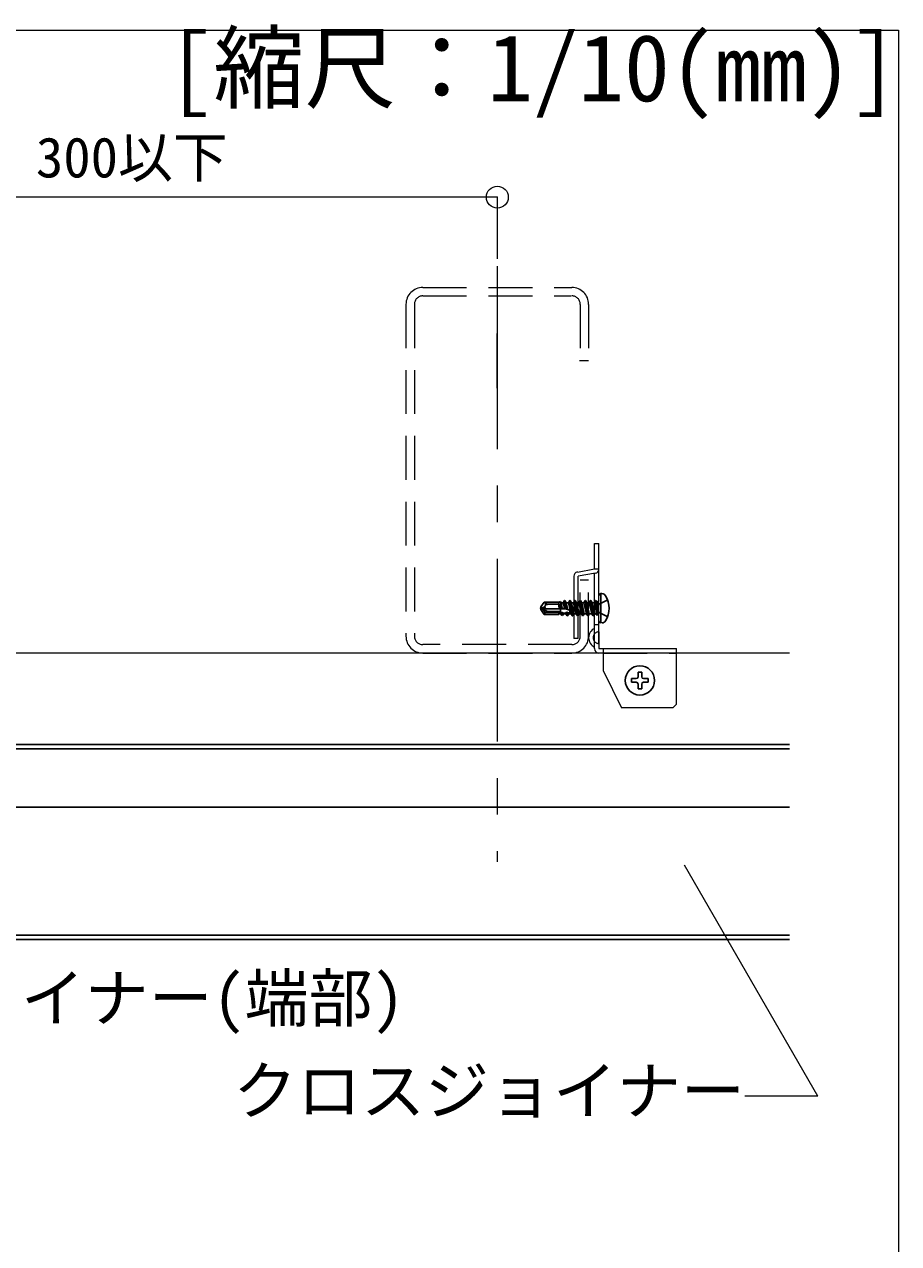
# Model space of a CAD drawing. Units: millimetres, scale not verified. Extents: x -5334 to 1950, y -1347 to 20312.
# Drawn here: x 495.8 to 735, y -821.8 to -488.3 of the extents above; entities that cross this region are included whole.
import ezdxf
from ezdxf.enums import TextEntityAlignment as Align

# ---------------------------------------------------------------- set-up
doc = ezdxf.new("R2010")
doc.units = ezdxf.units.MM
doc.header["$LTSCALE"] = 10
doc.header["$PDMODE"] = 32
doc.header["$PDSIZE"] = 6
for name, pattern in [('CHAIN1', [8, 5, -1, 1, -1]), ('DASHED1', [1.8, 1.2, -0.6]), ('LONG_DASHED1', [7, 6, -1])]:
    doc.linetypes.add(name, pattern=pattern)
for name, color, linetype, lineweight in [('4-0_中心線', 4, 'CHAIN1', 9), ('4-1_吊り材', 7, 'Continuous', 18), ('4-3_野縁', 2, 'Continuous', 25), ('4-5_寸法', 4, 'Continuous', 9), ('4-6_文字', 7, 'Continuous', 18), ('4-9_躯体他', 4, 'Continuous', 9), ('4-B_補強金具・金具・その他', 3, 'Continuous', 18), ('4-C_ビス・アンカーボルト・強調図形', 2, 'Continuous', 25), ('F-3_野縁', 3, 'Continuous', 18), ('F-6_文字', 7, 'Continuous', 18)]:
    doc.layers.add(name, color=color, linetype=linetype, lineweight=lineweight)
doc.styles.add('ＭＳ ゴシック', font='')
doc.styles.get('ＭＳ ゴシック').set_extended_font_data('MS Gothic')

msp = doc.modelspace()

# ---------------------------------------------------------------- linework, layer by layer
at = {"layer": '4-0_中心線'}
msp.add_line((625.18, -554.46), (625.18, -717.36), dxfattribs=at)
at = {"layer": '4-1_吊り材'}
for p, q in [((705.18, -660.26), (425.18, -660.26)), ((705.18, -685.26), (425.18, -685.26))]:
    msp.add_line(p, q, dxfattribs=at)
at = {"layer": '4-3_野縁'}
for p, q in [((705.18, -685.26), (455.18, -685.26)), ((705.18, -686.46), (455.18, -686.46)), ((455.18, -702.46), (705.18, -702.46)), ((705.18, -737.46), (450.68, -737.46)), ((705.18, -738.66), (450.68, -738.66))]:
    msp.add_line(p, q, dxfattribs=at)
at = {"layer": '4-5_寸法'}
for p, q in [((625.18, -535.53), (425.18, -535.53)), ((625.18, -535.53), (625.18, -552.41)), ((625.18, -587.83), (625.18, -572.81))]:
    msp.add_line(p, q, dxfattribs=at)
at = {"layer": '4-5_寸法', "color": 7}
msp.add_point((625.18, -535.53), dxfattribs=at)
at = {"layer": '4-6_文字'}
for q in [(676.43, -718.32), (692.9, -781.48)]:
    msp.add_line((712.9, -781.48), q, dxfattribs=at)
at = {"layer": '4-9_躯体他', "linetype": 'DASHED1'}
for p, q in [((604.78, -560.26), (645.58, -560.26)), ((604.78, -562.56), (645.38, -562.56)), ((600.18, -564.86), (600.18, -655.66)), ((602.48, -564.86), (602.48, -655.66)), ((647.88, -564.86), (647.88, -580.26)), ((650.18, -564.86), (650.18, -580.26)), ((647.68, -580.26), (650.18, -580.26)), ((647.88, -655.66), (647.88, -640.26)), ((647.88, -640.26), (650.18, -640.26)), ((650.18, -655.66), (650.18, -640.26)), ((645.58, -657.96), (604.78, -657.96)), ((604.78, -660.26), (645.58, -660.26))]:
    msp.add_line(p, q, dxfattribs=at)
for centre, radius, start, end in [((604.78, -564.86), 4.6, 90, 180), ((645.58, -564.86), 4.6, 0, 90), ((604.78, -564.86), 2.3, 90, 180), ((645.58, -564.86), 2.3, 0, 90), ((604.78, -655.66), 4.6, 180, 270), ((604.78, -655.66), 2.3, 180, 270), ((645.58, -655.66), 4.6, 270, 0), ((645.58, -655.66), 2.3, 270, 0)]:
    msp.add_arc(centre, radius, start, end, dxfattribs=at)
at = {"layer": '4-B_補強金具・金具・その他'}
for p, q in [((651.8, -630.26), (653, -630.26)), ((653, -657.66), (653, -630.26)), ((646.1, -639.27), (646.1, -656.26)), ((652.01, -638.44), (647.3, -639.27)), ((647.3, -656.26), (647.3, -639.27)), ((651.8, -658.61), (651.8, -638.48)), ((647.3, -656.26), (646.1, -656.26)), ((653, -654.46), (653, -657.66)), ((651.8, -659.06), (651.8, -658.61)), ((654.2, -660.26), (653, -660.26)), ((654.2, -665.26), (654.2, -659.06)), ((674.2, -674.26), (674.2, -659.06)), ((654.2, -665.26), (659.2, -675.26)), ((673.2, -675.26), (659.2, -675.26)), ((674.2, -674.26), (673.2, -675.26))]:
    msp.add_line(p, q, dxfattribs=at)
at = {"layer": '4-B_補強金具・金具・その他', "linetype": 'DASHED1'}
for p, q in [((651.8, -637.26), (653, -637.26)), ((653, -648.01), (651.8, -648.01)), ((653, -652.51), (651.8, -652.51)), ((654.2, -660.26), (674.2, -660.26))]:
    msp.add_line(p, q, dxfattribs=at)
at = {"layer": '4-B_補強金具・金具・その他'}
for points in [[(647.09, -638.09), (651.8, -637.26), (651.8, -630.26)], [(653, -657.66), (653, -659.06), (674.2, -659.06)]]:
    msp.add_lwpolyline(points, dxfattribs=at)
for centre, radius, start, end in [((647.3, -639.27), 1.2, 99.9506, 180), ((651.8, -637.26), 1.2, 279.9506, 0), ((653, -656.06), 2.82, 115.209, 244.791), ((653, -659.06), 1.2, 180, 270)]:
    msp.add_arc(centre, radius, start, end, dxfattribs=at)
at = {"layer": '4-B_補強金具・金具・その他', "linetype": 'DASHED1'}
msp.add_arc((653, -656.06), 1.6, 90, 270, dxfattribs=at)
at = {"layer": '4-C_ビス・アンカーボルト・強調図形'}
for p, q in [((642, -646.31), (638.02, -646.31)), ((638.25, -646.56), (638.02, -646.31)), ((639.05, -646.91), (642, -646.91)), ((642.44, -646.19), (642, -646.31)), ((642, -647.69), (642, -646.31)), ((642.22, -647.55), (642, -646.58)), ((642.67, -647.67), (642.44, -646.19)), ((642.44, -646.19), (642.63, -646.51)), ((643.24, -646.51), (642.63, -646.51)), ((642.97, -647.95), (642.63, -646.51)), ((643.24, -646.51), (643.62, -648.13)), ((643.69, -645.91), (643.59, -645.91)), ((644.05, -648.04), (643.69, -645.91)), ((643.69, -645.91), (644.04, -646.51)), ((644.65, -646.51), (644.04, -646.51)), ((644.47, -648.36), (644.04, -646.51)), ((644.65, -646.51), (645.36, -649.51)), ((645.1, -645.91), (645, -645.91)), ((645.81, -650.11), (645.1, -645.91)), ((645.1, -645.91), (645.45, -646.51)), ((646.06, -646.51), (645.45, -646.51)), ((646.15, -649.51), (645.45, -646.51)), ((646.06, -646.51), (646.77, -649.51)), ((646.51, -645.91), (646.41, -645.91)), ((647.22, -650.11), (646.51, -645.91)), ((646.51, -645.91), (646.86, -646.51)), ((647.56, -649.51), (646.86, -646.51)), ((647.47, -646.51), (646.86, -646.51)), ((647.47, -646.51), (648.18, -649.51)), ((647.92, -645.91), (647.82, -645.91)), ((648.68, -650.02), (647.92, -645.91)), ((647.92, -645.91), (648.27, -646.51)), ((648.95, -649.56), (648.27, -646.51)), ((648.88, -646.51), (649.59, -649.51)), ((649.33, -645.91), (649.23, -645.91)), ((650.09, -650.02), (649.33, -645.91)), ((649.33, -645.91), (649.68, -646.51)), ((650.36, -649.56), (649.68, -646.51)), ((650.31, -646.51), (651.02, -649.51)), ((650.76, -645.91), (650.66, -645.91)), ((651.52, -650.02), (650.76, -645.91)), ((650.76, -645.91), (651.11, -646.51)), ((651.79, -649.56), (651.11, -646.51)), ((652.07, -645.91), (651.72, -646.51)), ((651.72, -646.51), (652.2, -648.53)), ((652.17, -645.91), (652.07, -645.91)), ((652.2, -646.69), (652.07, -645.91)), ((652.17, -645.91), (652.2, -645.96)), ((652.2, -646.06), (652.17, -645.91)), ((652.2, -649.78), (652.2, -645.96)), ((652.2, -646.24), (652.68, -646.23)), ((653, -645.91), (652.68, -646.23)), ((652.68, -649.8), (652.68, -646.23)), ((653.5, -644.01), (653.8, -644.01)), ((653.5, -644.01), (653.5, -652.01)), ((637.44, -647.92), (637, -648.01)), ((637.5, -648.1), (637, -648.01)), ((637, -648.01), (637.08, -648.37)), ((637.08, -648.37), (637.5, -648.1)), ((637.08, -648.37), (638.02, -649.71)), ((638.9, -648.91), (637.5, -648.1)), ((637.5, -648.1), (638.28, -649.21)), ((638.28, -649.21), (638.02, -649.71)), ((642, -649.71), (638.02, -649.71)), ((638.3, -647.31), (638.25, -647.37)), ((638.28, -649.21), (642.5, -649.21)), ((638.4, -648.06), (638.66, -648.21)), ((638.66, -648.21), (643.93, -648.21)), ((638.9, -648.91), (642.5, -648.91)), ((642, -647.21), (642.12, -647.73)), ((642, -647.69), (644.79, -648.45)), ((642, -649.43), (642.51, -649.4)), ((642, -649.71), (642, -649.43)), ((642.54, -649.51), (642, -649.51)), ((642.22, -647.55), (642.12, -647.73)), ((642.22, -647.55), (642.67, -647.67)), ((642.5, -647.83), (642.5, -649.4)), ((642.61, -649.2), (642.51, -649.4)), ((642.51, -649.4), (642.54, -649.51)), ((642.78, -649.94), (642.54, -649.51)), ((642.61, -649.2), (642.91, -649.18)), ((642.78, -649.94), (642.61, -649.2)), ((642.97, -647.95), (642.67, -647.67)), ((643.04, -650.01), (642.78, -649.94)), ((643.04, -650.01), (642.91, -649.18)), ((643.3, -649.36), (642.91, -649.18)), ((643.04, -650.01), (643.33, -649.51)), ((643.3, -649.36), (643.9, -649.32)), ((643.33, -649.51), (643.3, -649.36)), ((643.95, -649.51), (643.33, -649.51)), ((643.94, -648.01), (643.62, -648.13)), ((644.13, -649.11), (643.9, -649.32)), ((643.9, -649.32), (643.95, -649.51)), ((643.94, -648.01), (644.05, -648.04)), ((644.3, -650.11), (643.95, -649.51)), ((644.47, -648.36), (644.05, -648.04)), ((644.3, -650.11), (644.13, -649.11)), ((644.13, -649.11), (644.23, -649.11)), ((644.4, -650.11), (644.23, -649.11)), ((644.69, -649.28), (644.23, -649.11)), ((644.4, -650.11), (644.3, -650.11)), ((644.4, -650.11), (644.74, -649.51)), ((644.69, -649.28), (644.93, -649.27)), ((644.74, -649.51), (644.69, -649.28)), ((645.36, -649.51), (644.74, -649.51)), ((645.71, -650.11), (645.36, -649.51)), ((645.81, -650.11), (645.71, -650.11)), ((645.81, -650.11), (646.15, -649.51)), ((646.77, -649.51), (646.15, -649.51)), ((647.12, -650.11), (646.77, -649.51)), ((647.22, -650.11), (647.12, -650.11)), ((647.22, -650.11), (647.56, -649.51)), ((648.18, -649.51), (647.56, -649.51)), ((648.5, -650.06), (648.18, -649.51)), ((648.68, -650.02), (648.5, -650.06)), ((648.68, -650.02), (648.95, -649.56)), ((649.59, -649.51), (648.95, -649.51)), ((649.91, -650.06), (649.59, -649.51)), ((650.09, -650.02), (649.91, -650.06)), ((650.09, -650.02), (650.36, -649.56)), ((651.02, -649.51), (650.36, -649.51)), ((651.34, -650.06), (651.02, -649.51)), ((651.52, -650.02), (651.34, -650.06)), ((651.52, -650.02), (651.79, -649.56)), ((652.2, -649.51), (651.79, -649.51)), ((652.2, -649.78), (652.68, -649.8)), ((653, -650.11), (652.68, -649.8)), ((663.7, -665.46), (664.7, -665.46)), ((663.7, -665.46), (663.7, -666.76)), ((664.7, -665.46), (664.7, -666.76)), ((661.9, -667.26), (663.2, -667.26)), ((661.9, -667.26), (661.9, -668.26)), ((661.9, -668.26), (663.2, -668.26)), ((663.7, -668.76), (663.7, -670.06)), ((663.7, -670.06), (664.7, -670.06)), ((664.7, -668.76), (664.7, -670.06)), ((665.2, -667.26), (666.5, -667.26)), ((665.2, -668.26), (666.5, -668.26)), ((666.5, -667.26), (666.5, -668.26))]:
    msp.add_line(p, q, dxfattribs=at)
at = {"layer": '4-C_ビス・アンカーボルト・強調図形', "linetype": 'LONG_DASHED1'}
for p, q in [((652.45, -648.01), (653.06, -646.87)), ((655.38, -645.71), (653.06, -646.87)), ((652.45, -648.01), (653.06, -649.16)), ((655.38, -650.31), (653.06, -649.16))]:
    msp.add_line(p, q, dxfattribs=at)
at = {"layer": '4-C_ビス・アンカーボルト・強調図形'}
for points in [[(638.02, -646.31), (637.08, -647.65), (637, -648.01)], [(643.94, -648.01), (643.59, -645.91), (643.24, -646.51)], [(645.71, -650.11), (645, -645.91), (644.65, -646.51)], [(647.12, -650.11), (646.41, -645.91), (646.06, -646.51)], [(648.5, -650.06), (647.82, -645.91), (647.47, -646.51)], [(648.91, -646.47), (648.29, -646.51), (648.27, -646.51)], [(649.91, -650.06), (649.23, -645.91), (648.88, -646.51)], [(650.32, -646.47), (649.7, -646.51), (649.68, -646.51)], [(651.34, -650.06), (650.66, -645.91), (650.31, -646.51)], [(651.75, -646.47), (651.13, -646.51), (651.11, -646.51)]]:
    msp.add_lwpolyline(points, dxfattribs=at)
msp.add_circle((664.2, -667.76), 4, dxfattribs=at)
for centre, radius, start, end in [((639.05, -645.81), 1.1, 222.8457, 270), ((637.81, -646.97), 0.594, 325, 42.8457), ((639.05, -647.83), 0.921, 90, 145), ((653.5, -644.51), 0.5, 90, 180), ((653.8, -645.21), 1.2, 31.8908, 90), ((649.3, -648.01), 6.5, 328.1092, 31.8908), ((637.15, -646.6), 1.34, 282.5, 325), ((637.73, -649.23), 1.34, 60, 102.5), ((638.64, -647.65), 0.479, 145, 240), ((644.25, -648.96), 0.75, 336.0793, 43.5446), ((653.5, -651.51), 0.5, 180, 270), ((653.8, -650.81), 1.2, 270, 328.1092), ((663.2, -666.76), 0.5, 270, 0), ((665.2, -666.76), 0.5, 180, 270), ((663.2, -668.76), 0.5, 0, 90), ((665.2, -668.76), 0.5, 90, 180)]:
    msp.add_arc(centre, radius, start, end, dxfattribs=at)
at = {"layer": 'F-3_野縁'}
for p, q in [((20, -489.82), (735, -489.82)), ((735, -489.82), (735, -1125))]:
    msp.add_line(p, q, dxfattribs=at)

# ---------------------------------------------------------------- texts
at = {"layer": '4-5_寸法', "style": 'ＭＳ ゴシック'}
msp.add_text('300以下', height=11, dxfattribs=at).set_placement((498.93, -533.45), align=Align.BOTTOM_LEFT)
at = {"layer": '4-6_文字', "style": 'ＭＳ ゴシック'}
for s, p in [('ジョイナー(端部)', (459.8, -764.9)), ('クロスジョイナー', (552.9, -790.23))]:
    msp.add_text(s, height=12.83, dxfattribs=at).set_placement(p, align=Align.BOTTOM_LEFT)
at = {"layer": 'F-6_文字', "style": 'ＭＳ ゴシック'}
msp.add_text('[縮尺：1/10(mm)]', height=18.33, dxfattribs=at).set_placement((535, -514.82), align=Align.BOTTOM_LEFT)

doc.saveas('drawing.dxf')
